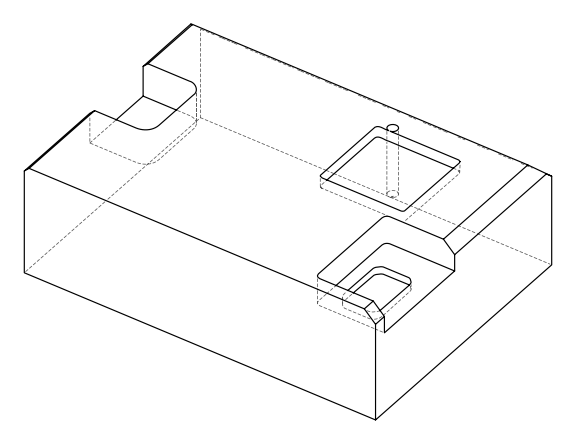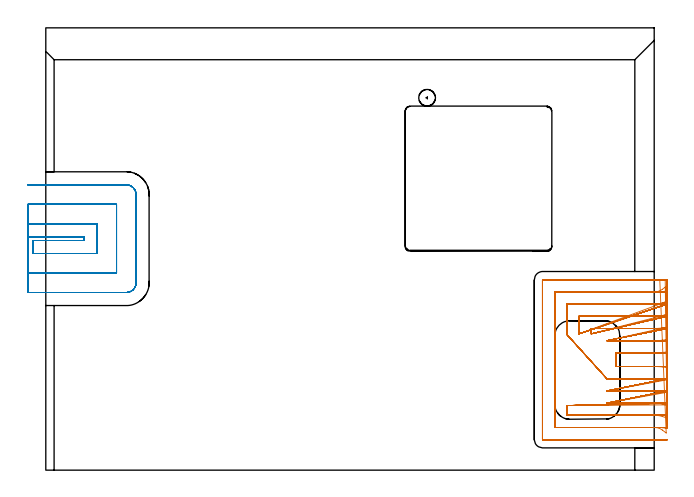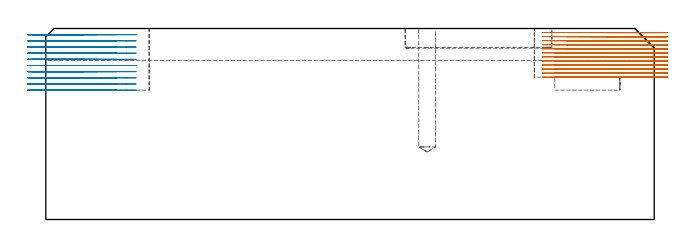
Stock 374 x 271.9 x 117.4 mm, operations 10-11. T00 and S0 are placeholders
(PLAN: 11 operations, 6 tool changes, 137.5 min)
(1 SPOT_DRILL | STEP1POCKET | NXT0321_9005460120000 | 0.03 min | 2 mm3)
(2 DRILL_BLIND_HOLE_INTO_CENTER | STEP1POCKET | UGT0301_216 | 0.31 min | 6128 mm3)
(3 AREA_MILL | FG_CHAMFER_SURFACE | UGT0205_001 | 1.8 min | 1359 mm3)
(4 AREA_MILL_1 | FG_CHAMFER_SURFACE_1 | UGT0205_001 | 0.74 min | 1434 mm3)
(5 AREA_MILL_2 | FG_CHAMFER_SURFACE_2 | UGT0205_001 | 21.08 min | 71841 mm3)
(6 AREA_MILL_3 | FG_CHAMFER_SURFACE_3 | UGT0205_001 | 5.64 min | 9962 mm3)
(7 AREA_MILL_4 | FG_CHAMFER_SURFACE_4 | UGT0205_001 | 1.33 min | 963 mm3)
(8 MILL_RECTANGULAR_POCKET | POCKET_RECTANGULAR_STRAIGHT | NXT0201_002 | Follow Part, ap 1.5, ae 75% | 46.7 min | 97267 mm3)
(9 MILL_RECTANGULAR_POCKET_1 | POCKET_RECTANGULAR_STRAIGHT_1 | NXT0201_012 | Follow Part, ap 4, ae 75% | 4.86 min | 88990 mm3)
(10 MILL_SLOT | SLOT_PARTIAL_RECTANGULAR | NXT0201_013 | Follow Part, ap 2.5, ae 75% | 40.83 min | 167420 mm3)
(11 MILL_SLOT_1 | SLOT_PARTIAL_RECTANGULAR_1 | NXT0201_012 | Follow Part, ap 4, ae 75% | 14.2 min | 194584 mm3)
(TOOL NXT0321_9005460120000 | NC Spot Drill, 142deg, 12mm, Carbide, Uncoated | D12 PA142 FL30 Z2)
(TOOL UGT0301_216 | Twist Drill 10.3 mm | D10.3 PA118 FL82 Z2)
(TOOL UGT0205_001 | Chamfer Mill 20 x 3 x 45 deg. | D20 FL50 Z2)
(TOOL NXT0201_002 | ENDMILL 6mm [R216.24-06050CBC13P 1620] | D6 R1 FL13 Z4)
(TOOL NXT0201_012 | ENDMILL 16mm [2P460-1600-NA 1630] | D16 FL38 Z6)
(TOOL NXT0201_013 | ENDMILL 10mm | D10 FL30 Z4)
(OP 10 MILL_SLOT)
G17 G21 G94 G90
T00 M6
G54
G17 G0 G90 X381.984 Y72.637 S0 M3
G43 Z127.4 H0
Z114.908
G94 G1 X379. Y72.333 F250.
G2 X374.431 Y72.1 R45. F500.
G1 X350.3
Y63.7
X374.439
G2 X379. Y63.468 R45.
G1 X381.985 Y63.164 F250.
X381.978 Y80.245
X379. Y79.879
G2 X374.431 Y79.6 R37.5 F500.
G1 X347.9
X344.9 F250.
X381.965 Y87.907 F500.
X379. Y87.45 F250.
G2 X374.431 Y87.1 R30. F500.
G1 X335.3
Y86.8
Y83.8 F250.
X381.937 Y95.678 F500.
X379. Y95.069 F250.
G2 X374.431 Y94.6 R22.5 F500.
G1 X327.8
Y86.8
Y83.8 F250.
X381.857 Y103.727 F500.
X379. Y102.813 F250.
G2 X374.431 Y102.1 R15. F500.
G1 X320.3
Y86.396
Y83.396 F250.
X344.9 Y56.2 F500.
X347.9 F250.
X374.439 F500.
G2 X379. Y55.922 R37.5
G1 X381.978 Y55.557 F250.
X344.9 Y48.7 F500.
X347.9 F250.
X374.439 F500.
G2 X379. Y48.351 R30.
G1 X381.965 Y47.895 F250.
X344.9 Y41.2 F500.
X347.9 F250.
X374.439 F500.
G2 X379. Y40.733 R22.5
G1 X381.938 Y40.125 F250.
X320.3 Y39.694 F500.
Y36.694 F250.
Y33.7 F500.
X374.439
G2 X379. Y32.99 R15.
G1 X381.858 Y32.078 F250.
X381.379 Y112.98
X379. Y111.152
G2 X374.431 Y109.6 R7.5 F500.
G1 X312.8
Y26.2
X374.439
G2 X379. Y24.654 R7.5
G1 X381.382 Y22.83 F250.
X377.431 Y117.1 F500.
X374.431 F250.
X305.5 F500.
G3 X305.3 Y116.9 R0.2
G1 Y18.9
G3 X305.5 Y18.7 R0.2
G1 X374.439
X377.439 F250.
G0 Z127.4
X381.999 Y72.199
Z112.417
G1 X379. Y72.117
G2 X377.764 Y72.1 R45. F500.
G1 X350.3
Y63.7
X377.759
G2 X379. Y63.683 R45.
G1 X381.999 Y63.6 F250.
X381.998 Y79.719
X379. Y79.62
G2 X377.764 Y79.6 R37.5 F500.
G1 X347.9
X344.9 F250.
X381.997 Y87.249 F500.
X379. Y87.125 F250.
G2 X377.764 Y87.1 R30. F500.
G1 X335.3
Y86.8
Y83.8 F250.
X381.995 Y94.799 F500.
X379. Y94.634 F250.
G2 X377.764 Y94.6 R22.5 F500.
G1 X327.8
Y86.8
Y83.8 F250.
X381.99 Y102.398 F500.
X379. Y102.151 F250.
G2 X377.764 Y102.1 R15. F500.
G1 X320.3
Y86.396
Y83.396 F250.
X344.9 Y56.2 F500.
X347.9 F250.
X377.759 F500.
G2 X379. Y56.179 R37.5
G1 X381.998 Y56.08 F250.
X344.9 Y48.7 F500.
X347.9 F250.
X377.759 F500.
G2 X379. Y48.674 R30.
G1 X381.997 Y48.55 F250.
X344.9 Y41.2 F500.
X347.9 F250.
X377.759 F500.
G2 X379. Y41.166 R22.5
G1 X381.995 Y41. F250.
X320.3 Y39.694 F500.
Y36.694 F250.
Y33.7 F500.
X377.759
G2 X379. Y33.649 R15.
G1 X381.99 Y33.4 F250.
X381.959 Y110.197
X379. Y109.703
G2 X377.764 Y109.6 R7.5 F500.
G1 X312.8
Y26.2
X377.759
G2 X379. Y26.097 R7.5
G1 X381.959 Y25.6 F250.
X380.764 Y117.1
X377.764
X305.5 F500.
G3 X305.3 Y116.9 R0.2
G1 Y18.9
G3 X305.5 Y18.7 R0.2
G1 X377.759
X380.759 F250.
G0 X382. Y72.104 Z109.925
G1 X379. Y72.1
X378.942 F500.
X350.3
Y63.7
X378.945
X379.
X382. Y63.696 F250.
Y79.605
X379. Y79.6
X378.942 F500.
X347.9
X344.9 F250.
X382. Y87.106 F500.
X379. Y87.1 F250.
X378.942 F500.
X335.3
Y86.8
Y83.8 F250.
X382. Y94.608 F500.
X379. Y94.6 F250.
X378.942 F500.
X327.8
Y86.8
Y83.8 F250.
X382. Y102.112 F500.
X379. Y102.1 F250.
X378.942 F500.
X320.3
Y86.395
Y83.395 F250.
X344.9 Y56.2 F500.
X347.9 F250.
X378.945 F500.
X379.
X382. Y56.196 F250.
X344.9 Y48.7 F500.
X347.9 F250.
X378.945 F500.
X379.
X382. Y48.694 F250.
X344.9 Y41.2 F500.
X347.9 F250.
X378.945 F500.
X379.
X382. Y41.193 F250.
X320.3 Y39.694 F500.
Y36.694 F250.
Y33.7 F500.
X378.945
X379.
X382. Y33.689 F250.
Y109.623
X379. Y109.6
X378.942 F500.
X312.8
Y26.2
X378.945
X379.
X382. Y26.178 F250.
X381.942 Y117.1
X378.942
X305.5 F500.
G3 X305.3 Y116.9 R0.2
G1 Y18.9
G3 X305.5 Y18.7 R0.2
G1 X378.945
X381.945 F250.
G0 X382. Y72.1 Z107.433
G1 X379.
X350.3 F500.
Y63.7
X379.
X382. F250.
Y79.6
X379.
X347.9 F500.
X344.9 F250.
X382. Y87.1 F500.
X379. F250.
X335.3 F500.
Y86.8
Y83.8 F250.
X382. Y94.6 F500.
X379. F250.
X327.8 F500.
Y86.8
Y83.8 F250.
X382. Y102.1 F500.
X379. F250.
X320.3 F500.
Y86.395
Y83.395 F250.
X344.9 Y56.2 F500.
X347.9 F250.
X379. F500.
X382. F250.
X344.9 Y48.7 F500.
X347.9 F250.
X379. F500.
X382. F250.
X344.9 Y41.2 F500.
X347.9 F250.
X379. F500.
X382. F250.
X320.3 Y39.694 F500.
Y36.694 F250.
Y33.7 F500.
X379.
X382. F250.
Y109.6
X379.
X312.8 F500.
Y26.2
X379.
X382. F250.
Y117.1
X379.
X305.5 F500.
G3 X305.3 Y116.9 R0.2
G1 Y18.9
G3 X305.5 Y18.7 R0.2
G1 X379.
X382. F250.
G0 Y72.1 Z104.942
G1 X379.
X350.3 F500.
Y63.7
X379.
X382. F250.
Y79.6
X379.
X347.9 F500.
X344.9 F250.
X382. Y87.1 F500.
X379. F250.
X335.3 F500.
Y86.8
Y83.8 F250.
X382. Y94.6 F500.
X379. F250.
X327.8 F500.
Y86.8
Y83.8 F250.
X382. Y102.1 F500.
X379. F250.
X320.3 F500.
Y86.396
Y83.396 F250.
X344.9 Y56.2 F500.
X347.9 F250.
X379. F500.
X382. F250.
X344.9 Y48.7 F500.
X347.9 F250.
X379. F500.
X382. F250.
X344.9 Y41.2 F500.
X347.9 F250.
X379. F500.
X382. F250.
X320.3 Y39.694 F500.
Y36.694 F250.
Y33.7 F500.
X379.
X382. F250.
Y109.6
X379.
X312.8 F500.
Y26.2
X379.
X382. F250.
Y117.1
X379.
X305.5 F500.
G3 X305.3 Y116.9 R0.2
G1 Y18.9
G3 X305.5 Y18.7 R0.2
G1 X379.
X382. F250.
G0 Y72.1 Z102.45
G1 X379.
X350.3 F500.
Y63.7
X379.
X382. F250.
Y79.6
X379.
X347.9 F500.
X344.9 F250.
X382. Y87.1 F500.
X379. F250.
X335.3 F500.
Y86.8
Y83.8 F250.
X382. Y94.6 F500.
X379. F250.
X327.8 F500.
Y86.8
Y83.8 F250.
X382. Y102.1 F500.
X379. F250.
X320.3 F500.
Y86.396
Y83.396 F250.
X344.9 Y56.2 F500.
X347.9 F250.
X379. F500.
X382. F250.
X344.9 Y48.7 F500.
X347.9 F250.
X379. F500.
X382. F250.
X344.9 Y41.2 F500.
X347.9 F250.
X379. F500.
X382. F250.
X320.3 Y39.694 F500.
Y36.694 F250.
Y33.7 F500.
X379.
X382. F250.
Y109.6
X379.
X312.8 F500.
Y26.2
X379.
X382. F250.
Y117.1
X379.
X305.5 F500.
G3 X305.3 Y116.9 R0.2
G1 Y18.9
G3 X305.5 Y18.7 R0.2
G1 X379.
X382. F250.
G0 Y72.1 Z99.958
G1 X379.
X350.3 F500.
Y63.7
X379.
X382. F250.
Y79.6
X379.
X347.9 F500.
X344.9 F250.
X382. Y87.1 F500.
X379. F250.
X335.3 F500.
Y86.8
Y83.8 F250.
X382. Y94.6 F500.
X379. F250.
X327.8 F500.
Y86.8
Y83.8 F250.
X382. Y102.1 F500.
X379. F250.
X320.3 F500.
Y86.396
Y83.396 F250.
X344.9 Y56.2 F500.
X347.9 F250.
X379. F500.
X382. F250.
X344.9 Y48.7 F500.
X347.9 F250.
X379. F500.
X382. F250.
X344.9 Y41.2 F500.
X347.9 F250.
X379. F500.
X382. F250.
X320.3 Y39.694 F500.
Y36.694 F250.
Y33.7 F500.
X379.
X382. F250.
Y109.6
X379.
X312.8 F500.
Y26.2
X379.
X382. F250.
Y117.1
X379.
X305.5 F500.
G3 X305.3 Y116.9 R0.2
G1 Y18.9
G3 X305.5 Y18.7 R0.2
G1 X379.
X382. F250.
G0 Y72.1 Z97.467
G1 X379.
X350.3 F500.
Y63.7
X379.
X382. F250.
Y79.6
X379.
X347.9 F500.
X344.9 F250.
X382. Y87.1 F500.
X379. F250.
X335.3 F500.
Y86.8
Y83.8 F250.
X382. Y94.6 F500.
X379. F250.
X327.8 F500.
Y86.8
Y83.8 F250.
X382. Y102.1 F500.
X379. F250.
X320.3 F500.
Y86.395
Y83.395 F250.
X344.9 Y56.2 F500.
X347.9 F250.
X379. F500.
X382. F250.
X344.9 Y48.7 F500.
X347.9 F250.
X379. F500.
X382. F250.
X344.9 Y41.2 F500.
X347.9 F250.
X379. F500.
X382. F250.
X320.3 Y39.694 F500.
Y36.694 F250.
Y33.7 F500.
X379.
X382. F250.
Y109.6
X379.
X312.8 F500.
Y26.2
X379.
X382. F250.
Y117.1
X379.
X305.5 F500.
G3 X305.3 Y116.9 R0.2
G1 Y18.9
G3 X305.5 Y18.7 R0.2
G1 X379.
X382. F250.
G0 Y72.1 Z94.975
G1 X379.
X350.3 F500.
Y63.7
X379.
X382. F250.
Y79.6
X379.
X347.9 F500.
X344.9 F250.
X382. Y87.1 F500.
X379. F250.
X335.3 F500.
Y86.8
Y83.8 F250.
X382. Y94.6 F500.
X379. F250.
X327.8 F500.
Y86.8
Y83.8 F250.
X382. Y102.1 F500.
X379. F250.
X320.3 F500.
Y86.395
Y83.395 F250.
X344.9 Y56.2 F500.
X347.9 F250.
X379. F500.
X382. F250.
X344.9 Y48.7 F500.
X347.9 F250.
X379. F500.
X382. F250.
X344.9 Y41.2 F500.
X347.9 F250.
X379. F500.
X382. F250.
X320.3 Y39.694 F500.
Y36.694 F250.
Y33.7 F500.
X379.
X382. F250.
Y109.6
X379.
X312.8 F500.
Y26.2
X379.
X382. F250.
Y117.1
X379.
X305.5 F500.
G3 X305.3 Y116.9 R0.2
G1 Y18.9
G3 X305.5 Y18.7 R0.2
G1 X379.
X382. F250.
G0 Y72.1 Z92.483
G1 X379.
X350.3 F500.
Y63.7
X379.
X382. F250.
Y79.6
X379.
X347.9 F500.
X344.9 F250.
X382. Y87.1 F500.
X379. F250.
X335.3 F500.
Y86.8
Y83.8 F250.
X382. Y94.6 F500.
X379. F250.
X327.8 F500.
Y86.8
Y83.8 F250.
X382. Y102.1 F500.
X379. F250.
X320.3 F500.
Y86.396
Y83.396 F250.
X344.9 Y56.2 F500.
X347.9 F250.
X379. F500.
X382. F250.
X344.9 Y48.7 F500.
X347.9 F250.
X379. F500.
X382. F250.
X344.9 Y41.2 F500.
X347.9 F250.
X379. F500.
X382. F250.
X320.3 Y39.694 F500.
Y36.694 F250.
Y33.7 F500.
X379.
X382. F250.
Y109.6
X379.
X312.8 F500.
Y26.2
X379.
X382. F250.
Y117.1
X379.
X305.5 F500.
G3 X305.3 Y116.9 R0.2
G1 Y18.9
G3 X305.5 Y18.7 R0.2
G1 X379.
X382. F250.
G0 Y72.1 Z89.992
G1 X379.
X350.3 F500.
Y63.7
X379.
X382. F250.
Y79.6
X379.
X347.9 F500.
X344.9 F250.
X382. Y87.1 F500.
X379. F250.
X335.3 F500.
Y86.8
Y83.8 F250.
X382. Y94.6 F500.
X379. F250.
X327.8 F500.
Y86.8
Y83.8 F250.
X382. Y102.1 F500.
X379. F250.
X320.3 F500.
Y86.396
Y83.396 F250.
X344.9 Y56.2 F500.
X347.9 F250.
X379. F500.
X382. F250.
X344.9 Y48.7 F500.
X347.9 F250.
X379. F500.
X382. F250.
X344.9 Y41.2 F500.
X347.9 F250.
X379. F500.
X382. F250.
X320.3 Y39.694 F500.
Y36.694 F250.
Y33.7 F500.
X379.
X382. F250.
Y109.6
X379.
X312.8 F500.
Y26.2
X379.
X382. F250.
Y117.1
X379.
X305.5 F500.
G3 X305.3 Y116.9 R0.2
G1 Y18.9
G3 X305.5 Y18.7 R0.2
G1 X379.
X382. F250.
G0 Y72.1 Z87.5
G1 X379.
X350.3 F500.
Y63.7
X379.
X382. F250.
Y79.6
X379.
X347.9 F500.
X344.9 F250.
X382. Y87.1 F500.
X379. F250.
X335.3 F500.
Y86.8
Y83.8 F250.
X382. Y94.6 F500.
X379. F250.
X327.8 F500.
Y86.8
Y83.8 F250.
X382. Y102.1 F500.
X379. F250.
X320.3 F500.
Y86.396
Y83.396 F250.
X344.9 Y56.2 F500.
X347.9 F250.
X379. F500.
X382. F250.
X344.9 Y48.7 F500.
X347.9 F250.
X379. F500.
X382. F250.
X344.9 Y41.2 F500.
X347.9 F250.
X379. F500.
X382. F250.
X320.3 Y39.694 F500.
Y36.694 F250.
Y33.7 F500.
X379.
X382. F250.
Y109.6
X379.
X312.8 F500.
Y26.2
X379.
X382. F250.
Y117.1
X379.
X305.5 F500.
G3 X305.3 Y116.9 R0.2
G1 Y18.9
G3 X305.5 Y18.7 R0.2
G1 X379.
X382. F250.
G0 Z127.4
M5
M2
(OP 11 MILL_SLOT_1)
G17 G21 G94 G90
T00 M6
G54
G17 G0 G90 X-11. Y143.4 S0 M3
G43 Z127.4 H1
Z113.61
G94 G1 X-8. F250.
X23.5 F500.
Y141.2
X-8.
Y133.2
X31.5
Y151.4
X-8.
X-11. F250.
Y121.2
X-8.
X43.5 F500.
Y163.4
X-8.
X-11. F250.
Y109.2
X-8.
X49.5 F500.
G3 X55.5 Y115.2 R6.
G1 Y169.4
G3 X49.5 Y175.4 R6.
G1 X-8.
X-11. F250.
G0 Y143.4 Z109.82
G1 X-8.
X23.5 F500.
Y141.2
X-8.
Y133.2
X31.5
Y151.4
X-8.
X-11. F250.
Y121.2
X-8.
X43.5 F500.
Y163.4
X-8.
X-11. F250.
Y109.2
X-8.
X49.5 F500.
G3 X55.5 Y115.2 R6.
G1 Y169.4
G3 X49.5 Y175.4 R6.
G1 X-8.
X-11. F250.
G0 Y143.4 Z106.03
G1 X-8.
X23.5 F500.
Y141.2
X-8.
Y133.2
X31.5
Y151.4
X-8.
X-11. F250.
Y121.2
X-8.
X43.5 F500.
Y163.4
X-8.
X-11. F250.
Y109.2
X-8.
X49.5 F500.
G3 X55.5 Y115.2 R6.
G1 Y169.4
G3 X49.5 Y175.4 R6.
G1 X-8.
X-11. F250.
G0 Y143.4 Z102.24
G1 X-8.
X23.5 F500.
Y141.2
X-8.
Y133.2
X31.5
Y151.4
X-8.
X-11. F250.
Y121.2
X-8.
X43.5 F500.
Y163.4
X-8.
X-11. F250.
Y109.2
X-8.
X49.5 F500.
G3 X55.5 Y115.2 R6.
G1 Y169.4
G3 X49.5 Y175.4 R6.
G1 X-8.
X-11. F250.
G0 Y143.4 Z98.45
G1 X-8.
X23.5 F500.
Y141.2
X-8.
Y133.2
X31.5
Y151.4
X-8.
X-11. F250.
Y121.2
X-8.
X43.5 F500.
Y163.4
X-8.
X-11. F250.
Y109.2
X-8.
X49.5 F500.
G3 X55.5 Y115.2 R6.
G1 Y169.4
G3 X49.5 Y175.4 R6.
G1 X-8.
X-11. F250.
G0 Y143.4 Z94.66
G1 X-8.
X23.5 F500.
Y141.2
X-8.
Y133.2
X31.5
Y151.4
X-8.
X-11. F250.
Y121.2
X-8.
X43.5 F500.
Y163.4
X-8.
X-11. F250.
Y109.2
X-8.
X49.5 F500.
G3 X55.5 Y115.2 R6.
G1 Y169.4
G3 X49.5 Y175.4 R6.
G1 X-8.
X-11. F250.
G0 Y143.4 Z90.87
G1 X-8.
X23.5 F500.
Y141.2
X-8.
Y133.2
X31.5
Y151.4
X-8.
X-11. F250.
Y121.2
X-8.
X43.5 F500.
Y163.4
X-8.
X-11. F250.
Y109.2
X-8.
X49.5 F500.
G3 X55.5 Y115.2 R6.
G1 Y169.4
G3 X49.5 Y175.4 R6.
G1 X-8.
X-11. F250.
G0 Y143.4 Z87.08
G1 X-8.
X23.5 F500.
Y141.2
X-8.
Y133.2
X31.5
Y151.4
X-8.
X-11. F250.
Y121.2
X-8.
X43.5 F500.
Y163.4
X-8.
X-11. F250.
Y109.2
X-8.
X49.5 F500.
G3 X55.5 Y115.2 R6.
G1 Y169.4
G3 X49.5 Y175.4 R6.
G1 X-8.
X-11. F250.
G0 Y143.4 Z83.29
G1 X-8.
X23.5 F500.
Y141.2
X-8.
Y133.2
X31.5
Y151.4
X-8.
X-11. F250.
Y121.2
X-8.
X43.5 F500.
Y163.4
X-8.
X-11. F250.
Y109.2
X-8.
X49.5 F500.
G3 X55.5 Y115.2 R6.
G1 Y169.4
G3 X49.5 Y175.4 R6.
G1 X-8.
X-11. F250.
G0 Y143.4 Z79.5
G1 X-8.
X23.5 F500.
Y141.2
X-8.
Y133.2
X31.5
Y151.4
X-8.
X-11. F250.
Y121.2
X-8.
X43.5 F500.
Y163.4
X-8.
X-11. F250.
Y109.2
X-8.
X49.5 F500.
G3 X55.5 Y115.2 R6.
G1 Y169.4
G3 X49.5 Y175.4 R6.
G1 X-8.
X-11. F250.
G0 Z127.4
M5
M2
